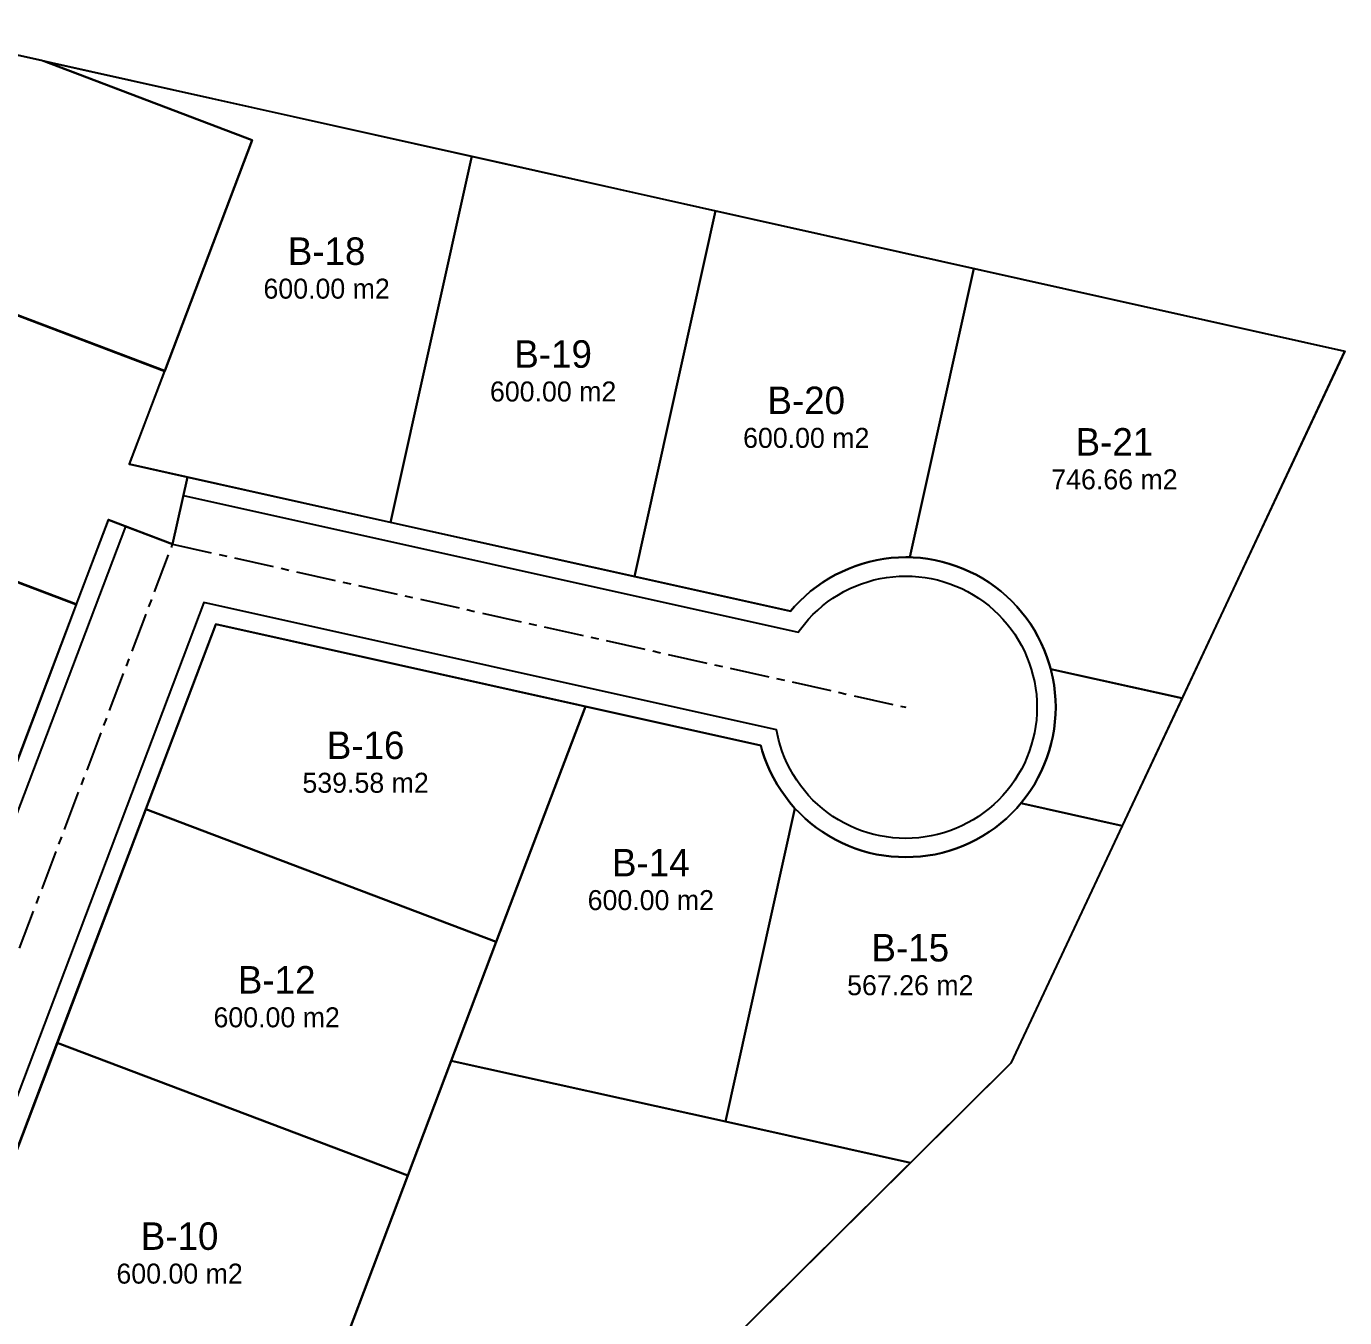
# Model space of a CAD drawing. Header units: metres. Extents: x 357879 to 358234, y 2285120 to 2285465.
# Drawn here: x 358128.5 to 358234, y 2285361.8 to 2285465.1 of the extents above; entities that cross this region are included whole.
import ezdxf
from ezdxf.enums import TextEntityAlignment as Align

# ---------------------------------------------------------------- set-up
doc = ezdxf.new("R2010")
doc.units = ezdxf.units.M
doc.linetypes.add('CENTER', pattern=[5.08, 3.175, -0.635, 0.635, -0.635])
for name, color, linetype in [('AREA-VERDE', 3, 'Continuous'), ('LOT-LOTES', 2, 'Continuous'), ('LOT-LOTES-IRREG', 30, 'Continuous'), ('LOT-TEXTO', 7, 'Continuous'), ('POLIGONO', 5, 'Continuous'), ('VIAL-ARROYO', 8, 'Continuous'), ('VIAL-BANQUETA', 9, 'Continuous'), ('VIAL-EJE', 1, 'Continuous')]:
    doc.layers.add(name, color=color, linetype=linetype)

msp = doc.modelspace()

# ---------------------------------------------------------------- linework, layer by layer
at = {"layer": 'AREA-VERDE'}
for points in [[(358117.93, 2285465.06), (358129.73, 2285462.43), (358146.59, 2285456.04), (358139.6, 2285437.57), (358111.54, 2285448.2), (358117.93, 2285465.06)], [(358208.18, 2285403.04), (358208.18, 2285403.04), (358208.18, 2285403.04), (358208.18, 2285403.04), (358208.18, 2285403.04), (358208.18, 2285403.04), (358208.54, 2285403.5), (358208.54, 2285403.5), (358208.54, 2285403.5), (358208.54, 2285403.5), (358208.54, 2285403.5), (358208.88, 2285403.99), (358208.88, 2285403.99), (358208.88, 2285403.99), (358208.88, 2285403.99), (358208.88, 2285403.99), (358209.2, 2285404.48), (358209.2, 2285404.48), (358209.2, 2285404.48), (358209.2, 2285404.48), (358209.2, 2285404.48), (358209.49, 2285405), (358209.49, 2285405), (358209.49, 2285405), (358209.49, 2285405), (358209.49, 2285405), (358209.75, 2285405.52), (358209.75, 2285405.52), (358209.75, 2285405.52), (358209.75, 2285405.52), (358209.75, 2285405.52), (358209.99, 2285406.06), (358209.99, 2285406.06), (358209.99, 2285406.06), (358209.99, 2285406.06), (358209.99, 2285406.06), (358210.2, 2285406.61), (358210.2, 2285406.61), (358210.2, 2285406.61), (358210.2, 2285406.61), (358210.2, 2285406.61), (358210.39, 2285407.17), (358210.39, 2285407.17), (358210.39, 2285407.17), (358210.39, 2285407.17), (358210.39, 2285407.17), (358210.55, 2285407.74), (358210.55, 2285407.74), (358210.55, 2285407.74), (358210.55, 2285407.74), (358210.55, 2285407.74), (358210.68, 2285408.31), (358210.68, 2285408.31), (358210.68, 2285408.31), (358210.68, 2285408.31), (358210.68, 2285408.31), (358210.78, 2285408.89), (358210.78, 2285408.89), (358210.78, 2285408.89), (358210.78, 2285408.89), (358210.78, 2285408.89), (358210.85, 2285409.48), (358210.85, 2285409.48), (358210.85, 2285409.48), (358210.85, 2285409.48), (358210.85, 2285409.48), (358210.89, 2285410.06), (358210.89, 2285410.06), (358210.89, 2285410.06), (358210.89, 2285410.06), (358210.89, 2285410.06), (358210.91, 2285410.65), (358210.91, 2285410.65), (358210.91, 2285410.65), (358210.91, 2285410.65), (358210.91, 2285410.65), (358210.89, 2285411.24), (358210.89, 2285411.24), (358210.89, 2285411.24), (358210.89, 2285411.24), (358210.89, 2285411.24), (358210.85, 2285411.83), (358210.85, 2285411.83), (358210.85, 2285411.83), (358210.85, 2285411.83), (358210.85, 2285411.83), (358210.78, 2285412.41), (358210.78, 2285412.41), (358210.78, 2285412.41), (358210.78, 2285412.41), (358210.78, 2285412.41), (358210.68, 2285412.99), (358210.68, 2285412.99), (358210.68, 2285412.99), (358210.68, 2285412.99), (358210.68, 2285412.99), (358210.55, 2285413.57), (358210.55, 2285413.57), (358210.55, 2285413.57), (358210.55, 2285413.57), (358210.55, 2285413.57), (358210.51, 2285413.7), (358210.51, 2285413.7), (358210.51, 2285413.7), (358210.51, 2285413.7), (358210.51, 2285413.7), (358210.51, 2285413.7), (358210.51, 2285413.7), (358210.51, 2285413.7), (358210.51, 2285413.7), (358210.51, 2285413.7), (358210.51, 2285413.71), (358210.51, 2285413.71), (358210.51, 2285413.71), (358210.51, 2285413.71), (358210.51, 2285413.71), (358210.51, 2285413.71), (358210.51, 2285413.71), (358210.51, 2285413.71), (358210.51, 2285413.71), (358210.51, 2285413.71), (358210.51, 2285413.71), (358210.52, 2285413.71), (358210.52, 2285413.71), (358210.52, 2285413.71), (358210.52, 2285413.71), (358221.01, 2285411.37), (358221.01, 2285411.37), (358221.01, 2285411.37), (358221.01, 2285411.37), (358221.01, 2285411.37), (358221.01, 2285411.37), (358221.01, 2285411.37), (358221.01, 2285411.37), (358221.02, 2285411.37), (358221.02, 2285411.37), (358221.02, 2285411.37), (358221.02, 2285411.37), (358221.02, 2285411.37), (358221.02, 2285411.37), (358221.02, 2285411.37), (358221.02, 2285411.37), (358221.02, 2285411.37), (358221.02, 2285411.37), (358221.02, 2285411.37), (358221.02, 2285411.37), (358221.02, 2285411.37), (358221.02, 2285411.37), (358216.24, 2285401.17), (358216.24, 2285401.17), (358216.24, 2285401.17), (358216.24, 2285401.17), (358216.24, 2285401.17), (358216.24, 2285401.17), (358216.24, 2285401.17), (358216.24, 2285401.17), (358216.23, 2285401.17), (358216.23, 2285401.17), (358216.23, 2285401.17), (358216.23, 2285401.17), (358216.23, 2285401.17), (358216.23, 2285401.17), (358216.23, 2285401.17), (358208.13, 2285402.97), (358208.13, 2285402.97), (358208.13, 2285402.97), (358208.13, 2285402.97), (358208.13, 2285402.97), (358208.13, 2285402.97), (358208.13, 2285402.97), (358208.13, 2285402.97), (358208.13, 2285402.97), (358208.13, 2285402.97), (358208.13, 2285402.97), (358208.13, 2285402.97), (358208.13, 2285402.97), (358208.13, 2285402.97), (358208.13, 2285402.97), (358208.13, 2285402.97), (358208.13, 2285402.98), (358208.13, 2285402.98), (358208.13, 2285402.98), (358208.13, 2285402.98), (358208.13, 2285402.98), (358208.13, 2285402.98), (358208.18, 2285403.04)]]:
    msp.add_lwpolyline(points, close=True, dxfattribs=at)
msp.add_lwpolyline([(358154.32, 2285360.71), (358159.04, 2285373.17), (358162.52, 2285382.37), (358162.52, 2285382.37), (358162.52, 2285382.37), (358162.52, 2285382.37), (358162.52, 2285382.37), (358162.52, 2285382.37), (358162.52, 2285382.37), (358162.52, 2285382.37), (358162.53, 2285382.37), (358162.53, 2285382.37), (358162.53, 2285382.37), (358162.53, 2285382.37), (358162.53, 2285382.37), (358162.53, 2285382.37), (358162.53, 2285382.37), (358162.53, 2285382.37), (358184.47, 2285377.49), (358199.28, 2285374.2), (358199.29, 2285374.2), (358199.29, 2285374.2), (358199.29, 2285374.2), (358199.29, 2285374.2), (358199.29, 2285374.2), (358199.29, 2285374.2), (358199.29, 2285374.2), (358199.29, 2285374.2), (358199.29, 2285374.2), (358199.29, 2285374.2), (358199.29, 2285374.2), (358199.29, 2285374.2), (358199.29, 2285374.2), (358199.29, 2285374.2), (358199.29, 2285374.2), (358199.29, 2285374.2), (358199.29, 2285374.2), (358199.29, 2285374.2), (358199.29, 2285374.2), (358199.29, 2285374.2), (358199.29, 2285374.19), (358199.29, 2285374.19), (358137.84, 2285313.27)], dxfattribs=at)
at = {"layer": 'LOT-LOTES'}
for points in [[(358166.93, 2285454.13), (358183.69, 2285450.39), (358177.19, 2285421.11), (358157.66, 2285425.45), (358164.17, 2285454.74), (358166.93, 2285454.13)], [(358104.45, 2285429.5), (358132.51, 2285418.87), (358125.42, 2285400.16), (358097.37, 2285410.79), (358104.45, 2285429.5)], [(358159.04, 2285373.17), (358130.98, 2285383.8), (358138.07, 2285402.5), (358166.12, 2285391.87), (358159.04, 2285373.17)]]:
    msp.add_lwpolyline(points, close=True, dxfattribs=at)
at = {"layer": 'LOT-LOTES-IRREG'}
for points in [[(358139.6, 2285437.57), (358146.59, 2285456.04), (358146.59, 2285456.04), (358146.59, 2285456.04), (358146.59, 2285456.04), (358146.59, 2285456.04), (358146.59, 2285456.04), (358146.59, 2285456.04), (358129.94, 2285462.35), (358164.17, 2285454.74), (358157.66, 2285425.45), (358136.76, 2285430.1), (358139.6, 2285437.57)], [(358204.36, 2285445.77), (358199.22, 2285422.65), (358198.91, 2285422.65), (358198.91, 2285422.65), (358198.91, 2285422.65), (358198.91, 2285422.65), (358198.91, 2285422.65), (358198.91, 2285422.65), (358198.91, 2285422.65), (358198.91, 2285422.65), (358198.32, 2285422.64), (358198.32, 2285422.64), (358198.32, 2285422.64), (358198.32, 2285422.64), (358198.32, 2285422.64), (358198.32, 2285422.64), (358198.32, 2285422.64), (358198.32, 2285422.64), (358197.73, 2285422.6), (358197.73, 2285422.6), (358197.73, 2285422.6), (358197.73, 2285422.6), (358197.73, 2285422.6), (358197.73, 2285422.6), (358197.73, 2285422.6), (358197.73, 2285422.6), (358197.15, 2285422.52), (358197.15, 2285422.52), (358197.15, 2285422.52), (358197.15, 2285422.52), (358197.15, 2285422.52), (358197.15, 2285422.52), (358197.15, 2285422.52), (358197.15, 2285422.52), (358196.57, 2285422.42), (358196.57, 2285422.42), (358196.57, 2285422.42), (358196.57, 2285422.42), (358196.57, 2285422.42), (358196.57, 2285422.42), (358196.57, 2285422.42), (358196.57, 2285422.42), (358195.99, 2285422.29), (358195.99, 2285422.29), (358195.99, 2285422.29), (358195.99, 2285422.29), (358195.99, 2285422.29), (358195.99, 2285422.29), (358195.99, 2285422.29), (358195.99, 2285422.29), (358195.42, 2285422.14), (358195.42, 2285422.14), (358195.42, 2285422.14), (358195.42, 2285422.14), (358195.42, 2285422.14), (358195.42, 2285422.14), (358195.42, 2285422.14), (358195.42, 2285422.14), (358194.86, 2285421.95), (358194.86, 2285421.95), (358194.86, 2285421.95), (358194.86, 2285421.95), (358194.86, 2285421.95), (358194.86, 2285421.95), (358194.86, 2285421.95), (358194.86, 2285421.95), (358194.31, 2285421.74), (358194.31, 2285421.74), (358194.31, 2285421.74), (358194.31, 2285421.74), (358194.31, 2285421.74), (358194.31, 2285421.74), (358194.31, 2285421.74), (358194.31, 2285421.74), (358193.78, 2285421.5), (358193.78, 2285421.5), (358193.78, 2285421.5), (358193.78, 2285421.5), (358193.78, 2285421.5), (358193.78, 2285421.5), (358193.78, 2285421.5), (358193.78, 2285421.5), (358193.25, 2285421.24), (358193.25, 2285421.24), (358193.25, 2285421.24), (358193.25, 2285421.24), (358193.25, 2285421.24), (358193.25, 2285421.24), (358193.25, 2285421.24), (358193.25, 2285421.24), (358192.74, 2285420.95), (358192.74, 2285420.95), (358192.74, 2285420.95), (358192.74, 2285420.95), (358192.74, 2285420.95), (358192.74, 2285420.95), (358192.74, 2285420.95), (358192.74, 2285420.95), (358192.24, 2285420.63), (358192.24, 2285420.63), (358192.24, 2285420.63), (358192.24, 2285420.63), (358192.24, 2285420.63), (358192.24, 2285420.63), (358192.24, 2285420.63), (358192.24, 2285420.63), (358191.76, 2285420.29), (358191.76, 2285420.29), (358191.76, 2285420.29), (358191.76, 2285420.29), (358191.76, 2285420.29), (358191.76, 2285420.29), (358191.76, 2285420.29), (358191.76, 2285420.29), (358191.29, 2285419.93), (358191.29, 2285419.93), (358191.29, 2285419.93), (358191.29, 2285419.93), (358191.29, 2285419.93), (358191.29, 2285419.93), (358191.29, 2285419.93), (358191.29, 2285419.93), (358190.85, 2285419.54), (358190.85, 2285419.54), (358190.85, 2285419.54), (358190.85, 2285419.54), (358190.85, 2285419.54), (358190.85, 2285419.54), (358190.85, 2285419.54), (358190.85, 2285419.54), (358190.42, 2285419.14), (358190.42, 2285419.14), (358190.42, 2285419.14), (358190.42, 2285419.14), (358190.42, 2285419.14), (358190.42, 2285419.14), (358190.42, 2285419.14), (358190.42, 2285419.14), (358190.01, 2285418.71), (358190.01, 2285418.71), (358190.01, 2285418.71), (358190.01, 2285418.71), (358190.01, 2285418.71), (358190.01, 2285418.71), (358190.01, 2285418.71), (358190.01, 2285418.71), (358189.69, 2285418.34), (358189.69, 2285418.34), (358189.69, 2285418.34), (358189.69, 2285418.34), (358189.69, 2285418.34), (358189.69, 2285418.34), (358189.69, 2285418.34), (358189.69, 2285418.34), (358189.69, 2285418.34), (358189.69, 2285418.34), (358189.69, 2285418.34), (358189.69, 2285418.34), (358189.69, 2285418.34), (358189.69, 2285418.34), (358189.69, 2285418.34), (358189.69, 2285418.34), (358189.69, 2285418.34), (358189.69, 2285418.34), (358189.69, 2285418.34), (358189.69, 2285418.34), (358189.69, 2285418.34), (358189.69, 2285418.34), (358189.69, 2285418.34), (358189.69, 2285418.34), (358189.69, 2285418.34), (358189.69, 2285418.34), (358189.69, 2285418.34), (358189.69, 2285418.34), (358189.69, 2285418.34), (358189.69, 2285418.34), (358189.69, 2285418.34), (358189.69, 2285418.34), (358189.69, 2285418.34), (358189.69, 2285418.34), (358189.69, 2285418.34), (358189.69, 2285418.34), (358189.69, 2285418.34), (358189.69, 2285418.34), (358189.69, 2285418.34), (358189.69, 2285418.34), (358189.69, 2285418.34), (358189.69, 2285418.34), (358189.69, 2285418.34), (358189.69, 2285418.34), (358189.69, 2285418.34), (358189.69, 2285418.34), (358189.69, 2285418.34), (358189.69, 2285418.34), (358189.69, 2285418.34), (358189.69, 2285418.34), (358189.69, 2285418.34), (358189.69, 2285418.34), (358189.69, 2285418.34), (358189.69, 2285418.34), (358189.69, 2285418.34), (358189.69, 2285418.34), (358189.69, 2285418.34), (358189.69, 2285418.34), (358189.69, 2285418.34), (358189.69, 2285418.34), (358189.69, 2285418.34), (358189.69, 2285418.34), (358189.69, 2285418.34), (358189.69, 2285418.34), (358189.69, 2285418.34), (358189.69, 2285418.34), (358189.69, 2285418.34), (358189.69, 2285418.34), (358189.69, 2285418.34), (358189.69, 2285418.34), (358189.69, 2285418.34), (358189.69, 2285418.34), (358189.69, 2285418.34), (358189.69, 2285418.34), (358189.69, 2285418.34), (358189.69, 2285418.34), (358189.69, 2285418.34), (358189.69, 2285418.34), (358189.69, 2285418.34), (358189.69, 2285418.34), (358189.69, 2285418.34), (358189.69, 2285418.34), (358189.69, 2285418.34), (358189.69, 2285418.34), (358189.69, 2285418.34), (358189.69, 2285418.34), (358189.69, 2285418.34), (358189.69, 2285418.34), (358189.68, 2285418.34), (358189.68, 2285418.34), (358189.68, 2285418.34), (358189.68, 2285418.34), (358189.68, 2285418.34), (358189.68, 2285418.34), (358189.68, 2285418.34), (358189.68, 2285418.34), (358189.68, 2285418.34), (358189.68, 2285418.34), (358189.68, 2285418.34), (358189.68, 2285418.34), (358189.68, 2285418.34), (358189.68, 2285418.34), (358189.68, 2285418.34), (358189.68, 2285418.34), (358189.68, 2285418.34), (358189.68, 2285418.34), (358177.19, 2285421.11), (358183.69, 2285450.39), (358204.36, 2285445.77)], [(358234.02, 2285439.15), (358234.02, 2285439.15), (358234.02, 2285439.15), (358234.02, 2285439.15), (358234.02, 2285439.15), (358234.02, 2285439.15), (358234.02, 2285439.15), (358234.02, 2285439.15), (358234.02, 2285439.15), (358234.02, 2285439.15), (358234.03, 2285439.15), (358234.03, 2285439.15), (358234.03, 2285439.15), (358234.03, 2285439.15), (358234.03, 2285439.15), (358234.03, 2285439.15), (358234.03, 2285439.15), (358234.03, 2285439.15), (358234.03, 2285439.15), (358234.03, 2285439.15), (358234.03, 2285439.15), (358234.03, 2285439.15), (358234.03, 2285439.15), (358234.03, 2285439.15), (358234.03, 2285439.15), (358234.03, 2285439.15), (358234.03, 2285439.15), (358234.03, 2285439.15), (358234.03, 2285439.15), (358234.03, 2285439.15), (358234.03, 2285439.15), (358234.03, 2285439.15), (358234.03, 2285439.15), (358234.03, 2285439.15), (358234.03, 2285439.15), (358234.03, 2285439.15), (358234.03, 2285439.15), (358234.03, 2285439.15), (358234.03, 2285439.15), (358234.03, 2285439.15), (358234.03, 2285439.15), (358234.03, 2285439.15), (358234.03, 2285439.15), (358234.03, 2285439.15), (358234.03, 2285439.15), (358234.03, 2285439.15), (358234.03, 2285439.15), (358234.03, 2285439.15), (358234.03, 2285439.15), (358234.03, 2285439.15), (358234.03, 2285439.15), (358234.03, 2285439.15), (358234.03, 2285439.15), (358234.03, 2285439.15), (358234.03, 2285439.15), (358234.03, 2285439.15), (358234.03, 2285439.15), (358234.03, 2285439.15), (358234.03, 2285439.15), (358234.03, 2285439.15), (358234.03, 2285439.15), (358234.03, 2285439.15), (358234.03, 2285439.15), (358234.03, 2285439.15), (358234.03, 2285439.15), (358234.03, 2285439.15), (358234.03, 2285439.15), (358234.03, 2285439.15), (358234.03, 2285439.15), (358234.03, 2285439.15), (358234.03, 2285439.15), (358234.03, 2285439.15), (358234.03, 2285439.15), (358234.03, 2285439.15), (358234.03, 2285439.15), (358234.03, 2285439.15), (358234.03, 2285439.15), (358234.03, 2285439.15), (358234.03, 2285439.15), (358234.03, 2285439.15), (358234.03, 2285439.15), (358234.03, 2285439.15), (358234.03, 2285439.15), (358234.03, 2285439.15), (358234.03, 2285439.15), (358234.03, 2285439.15), (358234.03, 2285439.15), (358234.03, 2285439.15), (358234.03, 2285439.15), (358234.03, 2285439.15), (358234.03, 2285439.15), (358234.03, 2285439.15), (358234.03, 2285439.15), (358234.03, 2285439.15), (358234.03, 2285439.15), (358234.03, 2285439.15), (358234.03, 2285439.15), (358234.03, 2285439.15), (358234.03, 2285439.15), (358234.03, 2285439.15), (358234.03, 2285439.15), (358234.03, 2285439.15), (358234.03, 2285439.15), (358234.03, 2285439.15), (358234.03, 2285439.15), (358234.03, 2285439.15), (358234.03, 2285439.15), (358234.03, 2285439.15), (358234.03, 2285439.15), (358234.03, 2285439.15), (358234.03, 2285439.15), (358234.03, 2285439.15), (358234.03, 2285439.15), (358234.03, 2285439.15), (358234.03, 2285439.14), (358234.03, 2285439.14), (358234.03, 2285439.14), (358234.03, 2285439.14), (358234.03, 2285439.14), (358234.03, 2285439.14), (358234.03, 2285439.14), (358234.03, 2285439.14), (358234.03, 2285439.14), (358234.03, 2285439.14), (358234.03, 2285439.14), (358234.03, 2285439.14), (358234.03, 2285439.14), (358234.03, 2285439.14), (358234.03, 2285439.14), (358234.03, 2285439.14), (358234.03, 2285439.14), (358234.03, 2285439.14), (358234.03, 2285439.14), (358234.03, 2285439.14), (358234.03, 2285439.14), (358234.03, 2285439.14), (358234.03, 2285439.14), (358234.03, 2285439.14), (358234.03, 2285439.14), (358234.03, 2285439.14), (358234.03, 2285439.14), (358234.03, 2285439.14), (358234.03, 2285439.14), (358234.03, 2285439.14), (358234.03, 2285439.14), (358234.03, 2285439.14), (358234.03, 2285439.14), (358234.03, 2285439.14), (358234.03, 2285439.14), (358234.03, 2285439.14), (358234.03, 2285439.14), (358234.03, 2285439.14), (358221.02, 2285411.37), (358210.51, 2285413.71), (358210.39, 2285414.14), (358210.39, 2285414.14), (358210.39, 2285414.14), (358210.39, 2285414.14), (358210.39, 2285414.14), (358210.39, 2285414.14), (358210.39, 2285414.14), (358210.39, 2285414.14), (358210.2, 2285414.7), (358210.2, 2285414.7), (358210.2, 2285414.7), (358210.2, 2285414.7), (358210.2, 2285414.7), (358210.2, 2285414.7), (358210.2, 2285414.7), (358210.2, 2285414.7), (358209.99, 2285415.25), (358209.99, 2285415.25), (358209.99, 2285415.25), (358209.99, 2285415.25), (358209.99, 2285415.25), (358209.99, 2285415.25), (358209.99, 2285415.25), (358209.99, 2285415.25), (358209.75, 2285415.78), (358209.75, 2285415.78), (358209.75, 2285415.78), (358209.75, 2285415.78), (358209.75, 2285415.78), (358209.75, 2285415.78), (358209.75, 2285415.78), (358209.75, 2285415.78), (358209.49, 2285416.31), (358209.49, 2285416.31), (358209.49, 2285416.31), (358209.49, 2285416.31), (358209.49, 2285416.31), (358209.49, 2285416.31), (358209.49, 2285416.31), (358209.49, 2285416.31), (358209.2, 2285416.82), (358209.2, 2285416.82), (358209.2, 2285416.82), (358209.2, 2285416.82), (358209.2, 2285416.82), (358209.2, 2285416.82), (358209.2, 2285416.82), (358209.2, 2285416.82), (358208.88, 2285417.32), (358208.88, 2285417.32), (358208.88, 2285417.32), (358208.88, 2285417.32), (358208.88, 2285417.32), (358208.88, 2285417.32), (358208.88, 2285417.32), (358208.88, 2285417.32), (358208.54, 2285417.8), (358208.54, 2285417.8), (358208.54, 2285417.8), (358208.54, 2285417.8), (358208.54, 2285417.8), (358208.54, 2285417.8), (358208.54, 2285417.8), (358208.54, 2285417.8), (358208.18, 2285418.27), (358208.18, 2285418.27), (358208.18, 2285418.27), (358208.18, 2285418.27), (358208.18, 2285418.27), (358208.18, 2285418.27), (358208.18, 2285418.27), (358208.18, 2285418.27), (358207.8, 2285418.71), (358207.8, 2285418.71), (358207.8, 2285418.71), (358207.8, 2285418.71), (358207.8, 2285418.71), (358207.8, 2285418.71), (358207.8, 2285418.71), (358207.8, 2285418.71), (358207.39, 2285419.14), (358207.39, 2285419.14), (358207.39, 2285419.14), (358207.39, 2285419.14), (358207.39, 2285419.14), (358207.39, 2285419.14), (358207.39, 2285419.14), (358207.39, 2285419.14), (358206.96, 2285419.54), (358206.96, 2285419.54), (358206.96, 2285419.54), (358206.96, 2285419.54), (358206.96, 2285419.54), (358206.96, 2285419.54), (358206.96, 2285419.54), (358206.96, 2285419.54), (358206.52, 2285419.93), (358206.52, 2285419.93), (358206.52, 2285419.93), (358206.52, 2285419.93), (358206.52, 2285419.93), (358206.52, 2285419.93), (358206.52, 2285419.93), (358206.52, 2285419.93), (358206.05, 2285420.29), (358206.05, 2285420.29), (358206.05, 2285420.29), (358206.05, 2285420.29), (358206.05, 2285420.29), (358206.05, 2285420.29), (358206.05, 2285420.29), (358206.05, 2285420.29), (358205.57, 2285420.63), (358205.57, 2285420.63), (358205.57, 2285420.63), (358205.57, 2285420.63), (358205.57, 2285420.63), (358205.57, 2285420.63), (358205.57, 2285420.63), (358205.57, 2285420.63), (358205.08, 2285420.95), (358205.08, 2285420.95), (358205.08, 2285420.95), (358205.08, 2285420.95), (358205.08, 2285420.95), (358205.08, 2285420.95), (358205.08, 2285420.95), (358205.08, 2285420.95), (358204.56, 2285421.24), (358204.56, 2285421.24), (358204.56, 2285421.24), (358204.56, 2285421.24), (358204.56, 2285421.24), (358204.56, 2285421.24), (358204.56, 2285421.24), (358204.56, 2285421.24), (358204.04, 2285421.5), (358204.04, 2285421.5), (358204.04, 2285421.5), (358204.04, 2285421.5), (358204.04, 2285421.5), (358204.04, 2285421.5), (358204.04, 2285421.5), (358204.04, 2285421.5), (358203.5, 2285421.74), (358203.5, 2285421.74), (358203.5, 2285421.74), (358203.5, 2285421.74), (358203.5, 2285421.74), (358203.5, 2285421.74), (358203.5, 2285421.74), (358203.5, 2285421.74), (358202.95, 2285421.95), (358202.95, 2285421.95), (358202.95, 2285421.95), (358202.95, 2285421.95), (358202.95, 2285421.95), (358202.95, 2285421.95), (358202.95, 2285421.95), (358202.95, 2285421.95), (358202.39, 2285422.14), (358202.39, 2285422.14), (358202.39, 2285422.14), (358202.39, 2285422.14), (358202.39, 2285422.14), (358202.39, 2285422.14), (358202.39, 2285422.14), (358202.39, 2285422.14), (358201.82, 2285422.29), (358201.82, 2285422.29), (358201.82, 2285422.29), (358201.82, 2285422.29), (358201.82, 2285422.29), (358201.82, 2285422.29), (358201.82, 2285422.29), (358201.82, 2285422.29), (358201.25, 2285422.42), (358201.25, 2285422.42), (358201.25, 2285422.42), (358201.25, 2285422.42), (358201.25, 2285422.42), (358201.25, 2285422.42), (358201.25, 2285422.42), (358201.25, 2285422.42), (358200.67, 2285422.52), (358200.67, 2285422.52), (358200.67, 2285422.52), (358200.67, 2285422.52), (358200.67, 2285422.52), (358200.67, 2285422.52), (358200.67, 2285422.52), (358200.67, 2285422.52), (358200.08, 2285422.6), (358200.08, 2285422.6), (358200.08, 2285422.6), (358200.08, 2285422.6), (358200.08, 2285422.6), (358200.08, 2285422.6), (358200.08, 2285422.6), (358200.08, 2285422.6), (358199.5, 2285422.64), (358199.5, 2285422.64), (358199.5, 2285422.64), (358199.5, 2285422.64), (358199.5, 2285422.64), (358199.5, 2285422.64), (358199.5, 2285422.64), (358199.5, 2285422.64), (358199.22, 2285422.65), (358204.36, 2285445.77), (358234.02, 2285439.15)], [(358143.67, 2285417.28), (358143.67, 2285417.29), (358143.67, 2285417.29), (358143.67, 2285417.29), (358143.67, 2285417.29), (358143.67, 2285417.29), (358143.67, 2285417.29), (358143.67, 2285417.29), (358143.67, 2285417.29), (358143.67, 2285417.29), (358143.67, 2285417.29), (358143.67, 2285417.29), (358143.67, 2285417.29), (358143.68, 2285417.29), (358143.68, 2285417.29), (358143.68, 2285417.29), (358143.68, 2285417.29), (358143.68, 2285417.29), (358143.68, 2285417.29), (358143.68, 2285417.29), (358143.68, 2285417.29), (358143.68, 2285417.29), (358143.68, 2285417.29), (358143.68, 2285417.29), (358143.68, 2285417.29), (358143.68, 2285417.29), (358143.68, 2285417.29), (358143.68, 2285417.29), (358143.68, 2285417.29), (358143.68, 2285417.29), (358143.68, 2285417.29), (358143.68, 2285417.29), (358143.68, 2285417.29), (358143.68, 2285417.29), (358143.68, 2285417.29), (358143.68, 2285417.29), (358143.68, 2285417.29), (358173.27, 2285410.72), (358173.27, 2285410.72), (358166.12, 2285391.87), (358138.07, 2285402.5), (358143.67, 2285417.28), (358143.67, 2285417.28)], [(358162.52, 2285382.37), (358162.52, 2285382.37), (358166.12, 2285391.87), (358173.26, 2285410.71), (358173.26, 2285410.71), (358173.26, 2285410.71), (358173.26, 2285410.71), (358173.26, 2285410.71), (358173.26, 2285410.71), (358173.26, 2285410.72), (358173.27, 2285410.72), (358173.27, 2285410.72), (358173.27, 2285410.72), (358173.27, 2285410.72), (358173.27, 2285410.72), (358173.27, 2285410.72), (358173.27, 2285410.72), (358173.27, 2285410.72), (358173.27, 2285410.72), (358173.27, 2285410.72), (358173.27, 2285410.72), (358173.27, 2285410.72), (358187.3, 2285407.6), (358187.3, 2285407.6), (358187.3, 2285407.6), (358187.3, 2285407.6), (358187.3, 2285407.6), (358187.3, 2285407.6), (358187.3, 2285407.6), (358187.3, 2285407.6), (358187.3, 2285407.6), (358187.3, 2285407.6), (358187.3, 2285407.6), (358187.3, 2285407.6), (358187.3, 2285407.6), (358187.3, 2285407.6), (358187.3, 2285407.6), (358187.3, 2285407.6), (358187.3, 2285407.6), (358187.3, 2285407.6), (358187.3, 2285407.6), (358187.3, 2285407.6), (358187.3, 2285407.6), (358187.3, 2285407.6), (358187.3, 2285407.6), (358187.3, 2285407.6), (358187.3, 2285407.6), (358187.3, 2285407.6), (358187.3, 2285407.6), (358187.3, 2285407.6), (358187.3, 2285407.6), (358187.3, 2285407.6), (358187.3, 2285407.6), (358187.3, 2285407.6), (358187.3, 2285407.6), (358187.3, 2285407.6), (358187.3, 2285407.6), (358187.3, 2285407.6), (358187.3, 2285407.6), (358187.3, 2285407.6), (358187.3, 2285407.6), (358187.3, 2285407.6), (358187.3, 2285407.6), (358187.3, 2285407.6), (358187.3, 2285407.6), (358187.3, 2285407.6), (358187.3, 2285407.6), (358187.3, 2285407.6), (358187.3, 2285407.6), (358187.3, 2285407.6), (358187.3, 2285407.6), (358187.3, 2285407.6), (358187.3, 2285407.6), (358187.3, 2285407.6), (358187.3, 2285407.6), (358187.3, 2285407.6), (358187.3, 2285407.6), (358187.3, 2285407.6), (358187.3, 2285407.6), (358187.3, 2285407.6), (358187.3, 2285407.6), (358187.3, 2285407.6), (358187.3, 2285407.6), (358187.3, 2285407.6), (358187.3, 2285407.6), (358187.3, 2285407.6), (358187.3, 2285407.6), (358187.3, 2285407.6), (358187.3, 2285407.6), (358187.3, 2285407.6), (358187.3, 2285407.6), (358187.3, 2285407.6), (358187.3, 2285407.6), (358187.3, 2285407.6), (358187.3, 2285407.6), (358187.3, 2285407.6), (358187.3, 2285407.6), (358187.3, 2285407.6), (358187.3, 2285407.6), (358187.3, 2285407.6), (358187.3, 2285407.6), (358187.3, 2285407.6), (358187.3, 2285407.6), (358187.3, 2285407.6), (358187.3, 2285407.6), (358187.3, 2285407.6), (358187.3, 2285407.6), (358187.3, 2285407.6), (358187.3, 2285407.6), (358187.3, 2285407.6), (358187.3, 2285407.6), (358187.3, 2285407.6), (358187.3, 2285407.6), (358187.3, 2285407.6), (358187.3, 2285407.6), (358187.3, 2285407.6), (358187.3, 2285407.6), (358187.3, 2285407.6), (358187.3, 2285407.6), (358187.3, 2285407.6), (358187.3, 2285407.6), (358187.3, 2285407.6), (358187.3, 2285407.6), (358187.3, 2285407.6), (358187.3, 2285407.6), (358187.3, 2285407.6), (358187.3, 2285407.6), (358187.3, 2285407.6), (358187.3, 2285407.6), (358187.3, 2285407.6), (358187.3, 2285407.6), (358187.3, 2285407.6), (358187.3, 2285407.6), (358187.3, 2285407.6), (358187.3, 2285407.6), (358187.3, 2285407.6), (358187.3, 2285407.6), (358187.3, 2285407.6), (358187.3, 2285407.59), (358187.3, 2285407.59), (358187.3, 2285407.59), (358187.3, 2285407.59), (358187.3, 2285407.59), (358187.3, 2285407.59), (358187.3, 2285407.59), (358187.3, 2285407.59), (358187.3, 2285407.59), (358187.3, 2285407.59), (358187.3, 2285407.59), (358187.3, 2285407.59), (358187.3, 2285407.59), (358187.3, 2285407.59), (358187.3, 2285407.59), (358187.31, 2285407.59), (358187.31, 2285407.59), (358187.31, 2285407.59), (358187.31, 2285407.59), (358187.31, 2285407.59), (358187.31, 2285407.59), (358187.31, 2285407.59), (358187.31, 2285407.59), (358187.31, 2285407.59), (358187.31, 2285407.59), (358187.31, 2285407.59), (358187.31, 2285407.59), (358187.31, 2285407.59), (358187.31, 2285407.59), (358187.31, 2285407.59), (358187.31, 2285407.59), (358187.31, 2285407.59), (358187.31, 2285407.59), (358187.31, 2285407.59), (358187.31, 2285407.59), (358187.31, 2285407.59), (358187.31, 2285407.59), (358187.31, 2285407.59), (358187.31, 2285407.59), (358187.31, 2285407.59), (358187.31, 2285407.59), (358187.31, 2285407.59), (358187.31, 2285407.59), (358187.31, 2285407.59), (358187.31, 2285407.59), (358187.31, 2285407.59), (358187.31, 2285407.59), (358187.31, 2285407.59), (358187.31, 2285407.59), (358187.31, 2285407.59), (358187.31, 2285407.59), (358187.31, 2285407.59), (358187.31, 2285407.59), (358187.31, 2285407.59), (358187.31, 2285407.59), (358187.31, 2285407.59), (358187.31, 2285407.59), (358187.31, 2285407.59), (358187.31, 2285407.59), (358187.31, 2285407.59), (358187.31, 2285407.59), (358187.31, 2285407.59), (358187.31, 2285407.59), (358187.31, 2285407.59), (358187.31, 2285407.59), (358187.31, 2285407.59), (358187.31, 2285407.59), (358187.31, 2285407.59), (358187.31, 2285407.59), (358187.31, 2285407.59), (358187.31, 2285407.59), (358187.31, 2285407.59), (358187.31, 2285407.59), (358187.31, 2285407.59), (358187.42, 2285407.17), (358187.42, 2285407.17), (358187.42, 2285407.17), (358187.42, 2285407.17), (358187.42, 2285407.17), (358187.42, 2285407.17), (358187.61, 2285406.61), (358187.61, 2285406.61), (358187.61, 2285406.61), (358187.61, 2285406.61), (358187.61, 2285406.61), (358187.61, 2285406.61), (358187.82, 2285406.06), (358187.82, 2285406.06), (358187.82, 2285406.06), (358187.82, 2285406.06), (358187.82, 2285406.06), (358187.82, 2285406.06), (358188.06, 2285405.52), (358188.06, 2285405.52), (358188.06, 2285405.52), (358188.06, 2285405.52), (358188.06, 2285405.52), (358188.06, 2285405.52), (358188.32, 2285405), (358188.32, 2285405), (358188.32, 2285405), (358188.32, 2285405), (358188.32, 2285405), (358188.32, 2285405), (358188.61, 2285404.48), (358188.61, 2285404.48), (358188.61, 2285404.48), (358188.61, 2285404.48), (358188.61, 2285404.48), (358188.61, 2285404.48), (358188.93, 2285403.99), (358188.93, 2285403.99), (358188.93, 2285403.99), (358188.93, 2285403.99), (358188.93, 2285403.99), (358188.93, 2285403.99), (358189.27, 2285403.5), (358189.27, 2285403.5), (358189.27, 2285403.5), (358189.27, 2285403.5), (358189.27, 2285403.5), (358189.27, 2285403.5), (358189.63, 2285403.04), (358189.63, 2285403.04), (358189.63, 2285403.04), (358189.63, 2285403.04), (358189.63, 2285403.04), (358189.63, 2285403.04), (358190.01, 2285402.59), (358190.01, 2285402.59), (358190.01, 2285402.59), (358190.01, 2285402.59), (358190.01, 2285402.59), (358190.01, 2285402.59), (358190.04, 2285402.56), (358184.47, 2285377.49), (358162.52, 2285382.37)], [(358207.33, 2285382.17), (358207.33, 2285382.17), (358207.33, 2285382.17), (358207.33, 2285382.17), (358207.33, 2285382.17), (358207.33, 2285382.17), (358207.33, 2285382.17), (358207.33, 2285382.17), (358207.33, 2285382.17), (358207.33, 2285382.17), (358207.33, 2285382.17), (358207.33, 2285382.17), (358207.33, 2285382.17), (358207.33, 2285382.17), (358207.33, 2285382.17), (358207.33, 2285382.17), (358207.33, 2285382.17), (358207.33, 2285382.17), (358207.33, 2285382.17), (358207.33, 2285382.17), (358207.33, 2285382.17), (358207.33, 2285382.17), (358207.33, 2285382.17), (358207.33, 2285382.17), (358207.33, 2285382.17), (358207.33, 2285382.17), (358207.33, 2285382.17), (358207.33, 2285382.17), (358207.33, 2285382.17), (358207.33, 2285382.17), (358207.33, 2285382.17), (358207.33, 2285382.17), (358207.33, 2285382.17), (358207.33, 2285382.17), (358207.33, 2285382.17), (358207.33, 2285382.17), (358207.33, 2285382.17), (358207.33, 2285382.17), (358207.33, 2285382.17), (358207.33, 2285382.17), (358207.33, 2285382.17), (358207.33, 2285382.17), (358207.33, 2285382.17), (358207.33, 2285382.17), (358207.33, 2285382.17), (358207.33, 2285382.17), (358207.33, 2285382.17), (358207.33, 2285382.17), (358207.33, 2285382.17), (358207.33, 2285382.17), (358207.33, 2285382.17), (358207.33, 2285382.17), (358207.33, 2285382.17), (358207.33, 2285382.17), (358207.33, 2285382.17), (358207.33, 2285382.17), (358207.33, 2285382.17), (358207.33, 2285382.17), (358207.33, 2285382.17), (358207.33, 2285382.17), (358207.33, 2285382.17), (358207.33, 2285382.17), (358207.33, 2285382.17), (358207.33, 2285382.17), (358207.33, 2285382.17), (358207.33, 2285382.17), (358207.33, 2285382.17), (358207.33, 2285382.17), (358207.33, 2285382.17), (358207.33, 2285382.17), (358207.33, 2285382.17), (358207.33, 2285382.17), (358207.33, 2285382.17), (358207.33, 2285382.17), (358207.33, 2285382.17), (358207.33, 2285382.17), (358207.33, 2285382.17), (358207.33, 2285382.17), (358207.33, 2285382.17), (358207.33, 2285382.17), (358199.29, 2285374.2), (358184.47, 2285377.49), (358190.04, 2285402.56), (358190.42, 2285402.17), (358190.42, 2285402.17), (358190.42, 2285402.17), (358190.42, 2285402.17), (358190.42, 2285402.17), (358190.42, 2285402.17), (358190.85, 2285401.76), (358190.85, 2285401.76), (358190.85, 2285401.76), (358190.85, 2285401.76), (358190.85, 2285401.76), (358190.85, 2285401.76), (358191.29, 2285401.38), (358191.29, 2285401.38), (358191.29, 2285401.38), (358191.29, 2285401.38), (358191.29, 2285401.38), (358191.29, 2285401.38), (358191.76, 2285401.01), (358191.76, 2285401.01), (358191.76, 2285401.01), (358191.76, 2285401.01), (358191.76, 2285401.01), (358191.76, 2285401.01), (358192.24, 2285400.68), (358192.24, 2285400.68), (358192.24, 2285400.68), (358192.24, 2285400.68), (358192.24, 2285400.68), (358192.24, 2285400.68), (358192.74, 2285400.36), (358192.74, 2285400.36), (358192.74, 2285400.36), (358192.74, 2285400.36), (358192.74, 2285400.36), (358192.74, 2285400.36), (358193.25, 2285400.07), (358193.25, 2285400.07), (358193.25, 2285400.07), (358193.25, 2285400.07), (358193.25, 2285400.07), (358193.25, 2285400.07), (358193.78, 2285399.81), (358193.78, 2285399.81), (358193.78, 2285399.81), (358193.78, 2285399.81), (358193.78, 2285399.81), (358193.78, 2285399.81), (358194.31, 2285399.57), (358194.31, 2285399.57), (358194.31, 2285399.57), (358194.31, 2285399.57), (358194.31, 2285399.57), (358194.31, 2285399.57), (358194.86, 2285399.35), (358194.86, 2285399.35), (358194.86, 2285399.35), (358194.86, 2285399.35), (358194.86, 2285399.35), (358194.86, 2285399.35), (358195.42, 2285399.17), (358195.42, 2285399.17), (358195.42, 2285399.17), (358195.42, 2285399.17), (358195.42, 2285399.17), (358195.42, 2285399.17), (358195.99, 2285399.01), (358195.99, 2285399.01), (358195.99, 2285399.01), (358195.99, 2285399.01), (358195.99, 2285399.01), (358195.99, 2285399.01), (358196.57, 2285398.88), (358196.57, 2285398.88), (358196.57, 2285398.88), (358196.57, 2285398.88), (358196.57, 2285398.88), (358196.57, 2285398.88), (358197.15, 2285398.78), (358197.15, 2285398.78), (358197.15, 2285398.78), (358197.15, 2285398.78), (358197.15, 2285398.78), (358197.15, 2285398.78), (358197.73, 2285398.71), (358197.73, 2285398.71), (358197.73, 2285398.71), (358197.73, 2285398.71), (358197.73, 2285398.71), (358197.73, 2285398.71), (358198.32, 2285398.67), (358198.32, 2285398.67), (358198.32, 2285398.67), (358198.32, 2285398.67), (358198.32, 2285398.67), (358198.32, 2285398.67), (358198.91, 2285398.65), (358198.91, 2285398.65), (358198.91, 2285398.65), (358198.91, 2285398.65), (358198.91, 2285398.65), (358198.91, 2285398.65), (358199.5, 2285398.67), (358199.5, 2285398.67), (358199.5, 2285398.67), (358199.5, 2285398.67), (358199.5, 2285398.67), (358199.5, 2285398.67), (358200.08, 2285398.71), (358200.08, 2285398.71), (358200.08, 2285398.71), (358200.08, 2285398.71), (358200.08, 2285398.71), (358200.08, 2285398.71), (358200.67, 2285398.78), (358200.67, 2285398.78), (358200.67, 2285398.78), (358200.67, 2285398.78), (358200.67, 2285398.78), (358200.67, 2285398.78), (358201.25, 2285398.88), (358201.25, 2285398.88), (358201.25, 2285398.88), (358201.25, 2285398.88), (358201.25, 2285398.88), (358201.25, 2285398.88), (358201.82, 2285399.01), (358201.82, 2285399.01), (358201.82, 2285399.01), (358201.82, 2285399.01), (358201.82, 2285399.01), (358201.82, 2285399.01), (358202.39, 2285399.17), (358202.39, 2285399.17), (358202.39, 2285399.17), (358202.39, 2285399.17), (358202.39, 2285399.17), (358202.39, 2285399.17), (358202.95, 2285399.35), (358202.95, 2285399.35), (358202.95, 2285399.35), (358202.95, 2285399.35), (358202.95, 2285399.35), (358202.95, 2285399.35), (358203.5, 2285399.57), (358203.5, 2285399.57), (358203.5, 2285399.57), (358203.5, 2285399.57), (358203.5, 2285399.57), (358203.5, 2285399.57), (358204.04, 2285399.81), (358204.04, 2285399.81), (358204.04, 2285399.81), (358204.04, 2285399.81), (358204.04, 2285399.81), (358204.04, 2285399.81), (358204.56, 2285400.07), (358204.56, 2285400.07), (358204.56, 2285400.07), (358204.56, 2285400.07), (358204.56, 2285400.07), (358204.56, 2285400.07), (358205.08, 2285400.36), (358205.08, 2285400.36), (358205.08, 2285400.36), (358205.08, 2285400.36), (358205.08, 2285400.36), (358205.08, 2285400.36), (358205.57, 2285400.68), (358205.57, 2285400.68), (358205.57, 2285400.68), (358205.57, 2285400.68), (358205.57, 2285400.68), (358205.57, 2285400.68), (358206.05, 2285401.01), (358206.05, 2285401.01), (358206.05, 2285401.01), (358206.05, 2285401.01), (358206.05, 2285401.01), (358206.05, 2285401.01), (358206.52, 2285401.38), (358206.52, 2285401.38), (358206.52, 2285401.38), (358206.52, 2285401.38), (358206.52, 2285401.38), (358206.52, 2285401.38), (358206.96, 2285401.76), (358206.96, 2285401.76), (358206.96, 2285401.76), (358206.96, 2285401.76), (358206.96, 2285401.76), (358206.96, 2285401.76), (358207.39, 2285402.17), (358207.39, 2285402.17), (358207.39, 2285402.17), (358207.39, 2285402.17), (358207.39, 2285402.17), (358207.39, 2285402.17), (358207.8, 2285402.59), (358207.8, 2285402.59), (358207.8, 2285402.59), (358207.8, 2285402.59), (358207.8, 2285402.59), (358207.8, 2285402.59), (358208.12, 2285402.97), (358216.24, 2285401.17), (358216.24, 2285401.17), (358207.33, 2285382.17)]]:
    msp.add_lwpolyline(points, close=True, dxfattribs=at)
for points in [[(358111.55, 2285448.17), (358139.57, 2285437.56), (358136.75, 2285430.12), (358136.75, 2285430.12), (358136.75, 2285430.12), (358136.75, 2285430.12), (358136.75, 2285430.12), (358136.75, 2285430.11), (358136.75, 2285430.11), (358136.75, 2285430.11), (358136.75, 2285430.11), (358136.75, 2285430.11), (358136.76, 2285430.1), (358136.76, 2285430.1), (358136.76, 2285430.1), (358136.76, 2285430.1), (358136.76, 2285430.1), (358136.76, 2285430.1), (358136.76, 2285430.1), (358136.77, 2285430.1), (358136.77, 2285430.1), (358136.77, 2285430.1), (358136.77, 2285430.1), (358136.77, 2285430.1), (358141.41, 2285429.07), (358141.41, 2285429.07), (358141.41, 2285429.07), (358141.41, 2285429.07), (358141.41, 2285429.07), (358141.41, 2285429.06), (358141.41, 2285429.06), (358141.41, 2285429.06), (358141.41, 2285429.06), (358141.41, 2285429.06), (358141.41, 2285429.06), (358141.41, 2285429.06), (358141.41, 2285429.06), (358141.41, 2285429.06), (358141.41, 2285429.06), (358141.41, 2285429.06), (358141.41, 2285429.06), (358141.41, 2285429.06), (358141.41, 2285429.06), (358141.41, 2285429.06), (358141.41, 2285429.06), (358140.22, 2285423.71), (358140.22, 2285423.71), (358140.22, 2285423.71), (358140.22, 2285423.71), (358140.22, 2285423.71), (358140.22, 2285423.71), (358140.22, 2285423.71), (358140.22, 2285423.71), (358140.22, 2285423.71), (358140.22, 2285423.71), (358140.22, 2285423.71), (358140.22, 2285423.71), (358140.22, 2285423.71), (358140.22, 2285423.71), (358140.22, 2285423.71), (358140.22, 2285423.71), (358140.22, 2285423.71), (358140.22, 2285423.71), (358140.22, 2285423.7), (358140.22, 2285423.7), (358140.22, 2285423.7), (358140.22, 2285423.7), (358140.22, 2285423.7), (358140.22, 2285423.7), (358140.22, 2285423.7), (358140.22, 2285423.7), (358140.22, 2285423.7), (358140.22, 2285423.7), (358140.22, 2285423.7), (358140.22, 2285423.7), (358140.22, 2285423.7), (358140.22, 2285423.7), (358140.22, 2285423.7), (358140.22, 2285423.7), (358140.22, 2285423.7), (358140.22, 2285423.7), (358140.22, 2285423.7), (358140.22, 2285423.7), (358140.22, 2285423.7), (358140.22, 2285423.7), (358140.22, 2285423.7), (358140.22, 2285423.7), (358140.22, 2285423.7), (358140.22, 2285423.7), (358140.22, 2285423.7), (358140.22, 2285423.7), (358140.22, 2285423.7), (358140.22, 2285423.7), (358140.22, 2285423.7), (358140.22, 2285423.7), (358140.22, 2285423.7), (358140.22, 2285423.7), (358140.22, 2285423.7), (358140.22, 2285423.7), (358140.22, 2285423.7), (358140.22, 2285423.7), (358140.22, 2285423.7), (358140.22, 2285423.7), (358140.22, 2285423.7), (358140.22, 2285423.7), (358140.22, 2285423.7), (358140.22, 2285423.7), (358140.22, 2285423.7), (358140.22, 2285423.7), (358140.22, 2285423.7), (358140.22, 2285423.7), (358140.22, 2285423.7), (358140.22, 2285423.7), (358140.22, 2285423.7), (358140.22, 2285423.7), (358140.22, 2285423.7), (358140.22, 2285423.7), (358140.22, 2285423.7), (358140.22, 2285423.7), (358140.22, 2285423.7), (358140.22, 2285423.7), (358140.22, 2285423.7), (358140.22, 2285423.7), (358140.22, 2285423.7), (358140.22, 2285423.7), (358140.22, 2285423.7), (358140.22, 2285423.7), (358140.22, 2285423.7), (358140.22, 2285423.7), (358140.22, 2285423.7), (358140.22, 2285423.7), (358140.22, 2285423.7), (358140.22, 2285423.7), (358140.22, 2285423.7), (358140.22, 2285423.7), (358140.22, 2285423.7), (358140.22, 2285423.7), (358140.22, 2285423.7), (358140.21, 2285423.7), (358140.21, 2285423.7), (358140.21, 2285423.7), (358140.21, 2285423.7), (358140.21, 2285423.7), (358140.21, 2285423.7), (358140.21, 2285423.7), (358140.21, 2285423.7), (358140.21, 2285423.7), (358140.21, 2285423.7), (358140.21, 2285423.7), (358140.21, 2285423.7), (358140.21, 2285423.7), (358140.21, 2285423.7), (358140.21, 2285423.7), (358140.21, 2285423.7), (358140.21, 2285423.7), (358140.21, 2285423.7), (358140.21, 2285423.7), (358140.21, 2285423.7), (358140.21, 2285423.7), (358140.21, 2285423.7), (358140.21, 2285423.7), (358140.21, 2285423.7), (358140.21, 2285423.7), (358140.21, 2285423.7), (358140.21, 2285423.7), (358140.21, 2285423.7), (358140.21, 2285423.7), (358140.21, 2285423.7), (358140.21, 2285423.7), (358140.21, 2285423.7), (358140.21, 2285423.7), (358140.21, 2285423.7), (358140.21, 2285423.7), (358140.21, 2285423.7), (358140.21, 2285423.7), (358140.21, 2285423.7), (358140.21, 2285423.7), (358140.21, 2285423.7), (358140.21, 2285423.7), (358140.21, 2285423.7), (358140.21, 2285423.7), (358140.21, 2285423.7), (358140.21, 2285423.7), (358140.21, 2285423.7), (358140.21, 2285423.7), (358140.21, 2285423.7), (358135.08, 2285425.64), (358135.08, 2285425.64), (358135.08, 2285425.64), (358135.08, 2285425.64), (358135.08, 2285425.64), (358135.08, 2285425.64), (358135.08, 2285425.64), (358135.08, 2285425.64), (358135.08, 2285425.64), (358135.08, 2285425.64), (358135.08, 2285425.64), (358135.08, 2285425.65), (358135.07, 2285425.65), (358135.07, 2285425.65), (358135.07, 2285425.65), (358135.07, 2285425.65), (358135.07, 2285425.65), (358135.06, 2285425.65), (358135.06, 2285425.64), (358135.06, 2285425.64), (358135.06, 2285425.64), (358135.06, 2285425.64), (358135.06, 2285425.64), (358135.05, 2285425.64), (358135.05, 2285425.64), (358135.05, 2285425.63), (358135.05, 2285425.63), (358132.5, 2285418.89), (358104.48, 2285429.51)], [(358122.46, 2285361.3), (358130.98, 2285383.8), (358159.04, 2285373.17), (358154.32, 2285360.71)]]:
    msp.add_lwpolyline(points, dxfattribs=at)
at = {"layer": 'POLIGONO'}
msp.add_lwpolyline([(358047, 2285277.87), (358117.57, 2285465.14), (358234.04, 2285439.15), (358207.33, 2285382.17), (358137.84, 2285313.27), (358090.15, 2285273.1), (358086.58, 2285270.95), (358082.52, 2285270.24), (358079.54, 2285270.6), (358047, 2285277.87)], close=True, dxfattribs=at)
at = {"layer": 'VIAL-ARROYO'}
msp.add_lwpolyline([(358082.65, 2285283.07), (358136.48, 2285425.11), (358140.22, 2285423.7), (358141.09, 2285427.6), (358141.09, 2285427.6), (358190.3, 2285416.66), (358190.47, 2285416.91), (358190.79, 2285417.31), (358191.13, 2285417.7), (358191.48, 2285418.08), (358191.86, 2285418.43), (358192.25, 2285418.77), (358192.65, 2285419.09), (358193.07, 2285419.38), (358193.51, 2285419.66), (358193.96, 2285419.91), (358194.42, 2285420.15), (358194.89, 2285420.35), (358195.37, 2285420.54), (358195.86, 2285420.7), (358196.36, 2285420.84), (358196.86, 2285420.95), (358197.37, 2285421.04), (358197.88, 2285421.1), (358198.39, 2285421.14), (358198.91, 2285421.15), (358199.42, 2285421.14), (358199.94, 2285421.1), (358200.45, 2285421.04), (358200.95, 2285420.95), (358201.46, 2285420.84), (358201.95, 2285420.7), (358202.44, 2285420.54), (358202.92, 2285420.35), (358203.4, 2285420.15), (358203.86, 2285419.91), (358204.3, 2285419.66), (358204.74, 2285419.38), (358205.16, 2285419.09), (358205.57, 2285418.77), (358205.96, 2285418.43), (358206.33, 2285418.08), (358206.69, 2285417.7), (358207.02, 2285417.31), (358207.34, 2285416.91), (358207.64, 2285416.49), (358207.91, 2285416.05), (358208.17, 2285415.6), (358208.4, 2285415.14), (358208.61, 2285414.67), (358208.79, 2285414.19), (358208.95, 2285413.7), (358209.09, 2285413.2), (358209.2, 2285412.7), (358209.29, 2285412.19), (358209.36, 2285411.68), (358209.39, 2285411.17), (358209.41, 2285410.65), (358209.39, 2285410.14), (358209.36, 2285409.62), (358209.29, 2285409.11), (358209.2, 2285408.6), (358209.09, 2285408.1), (358208.95, 2285407.61), (358208.79, 2285407.12), (358208.61, 2285406.64), (358208.4, 2285406.16), (358208.17, 2285405.7), (358207.91, 2285405.26), (358207.64, 2285404.82), (358207.34, 2285404.4), (358207.02, 2285403.99), (358206.69, 2285403.6), (358206.33, 2285403.23), (358205.96, 2285402.87), (358205.57, 2285402.54), (358205.16, 2285402.22), (358204.74, 2285401.92), (358204.3, 2285401.65), (358203.86, 2285401.39), (358203.4, 2285401.16), (358202.92, 2285400.95), (358202.44, 2285400.77), (358201.95, 2285400.61), (358201.46, 2285400.47), (358200.95, 2285400.35), (358200.45, 2285400.27), (358199.94, 2285400.2), (358199.42, 2285400.17), (358198.91, 2285400.15), (358198.39, 2285400.17), (358197.88, 2285400.2), (358197.37, 2285400.27), (358196.86, 2285400.35), (358196.36, 2285400.47), (358195.86, 2285400.61), (358195.37, 2285400.77), (358194.89, 2285400.95), (358194.42, 2285401.16), (358193.96, 2285401.39), (358193.51, 2285401.65), (358193.07, 2285401.92), (358192.65, 2285402.22), (358192.25, 2285402.54), (358191.86, 2285402.87), (358191.48, 2285403.23), (358191.13, 2285403.6), (358190.79, 2285403.99), (358190.47, 2285404.4), (358190.18, 2285404.82), (358189.9, 2285405.26), (358189.65, 2285405.7), (358189.41, 2285406.16), (358189.21, 2285406.64), (358189.02, 2285407.12), (358188.86, 2285407.61), (358188.72, 2285408.1), (358188.61, 2285408.6), (358188.56, 2285408.85), (358142.73, 2285419.04), (358120.44, 2285360.2)], dxfattribs=at)
at = {"layer": 'VIAL-BANQUETA'}
msp.add_lwpolyline([(358081.18, 2285283.43), (358135.08, 2285425.64), (358135.08, 2285425.64), (358135.08, 2285425.64), (358140.21, 2285423.7), (358140.21, 2285423.7), (358140.21, 2285423.7), (358140.21, 2285423.7), (358140.21, 2285423.7), (358140.21, 2285423.7), (358140.22, 2285423.7), (358140.22, 2285423.7), (358140.22, 2285423.7), (358140.22, 2285423.7), (358140.22, 2285423.7), (358140.22, 2285423.7), (358140.22, 2285423.7), (358140.22, 2285423.7), (358140.22, 2285423.7), (358140.22, 2285423.7), (358140.22, 2285423.71), (358140.22, 2285423.71), (358141.41, 2285429.06), (358141.41, 2285429.06), (358141.41, 2285429.06), (358189.68, 2285418.34), (358189.69, 2285418.34), (358189.69, 2285418.34), (358189.69, 2285418.34), (358189.69, 2285418.34), (358189.69, 2285418.34), (358189.69, 2285418.34), (358189.69, 2285418.34), (358189.69, 2285418.34), (358189.69, 2285418.34), (358189.69, 2285418.34), (358189.69, 2285418.34), (358190.01, 2285418.71), (358190.01, 2285418.71), (358190.42, 2285419.14), (358190.42, 2285419.14), (358190.85, 2285419.54), (358190.85, 2285419.54), (358191.29, 2285419.93), (358191.29, 2285419.93), (358191.76, 2285420.29), (358191.76, 2285420.29), (358192.24, 2285420.63), (358192.24, 2285420.63), (358192.74, 2285420.95), (358192.74, 2285420.95), (358193.25, 2285421.24), (358193.25, 2285421.24), (358193.78, 2285421.5), (358193.78, 2285421.5), (358194.31, 2285421.74), (358194.31, 2285421.74), (358194.86, 2285421.95), (358194.86, 2285421.95), (358195.42, 2285422.14), (358195.42, 2285422.14), (358195.99, 2285422.29), (358195.99, 2285422.29), (358196.57, 2285422.42), (358196.57, 2285422.42), (358197.15, 2285422.52), (358197.15, 2285422.52), (358197.73, 2285422.6), (358197.73, 2285422.6), (358198.32, 2285422.64), (358198.32, 2285422.64), (358198.91, 2285422.65), (358198.91, 2285422.65), (358199.5, 2285422.64), (358199.5, 2285422.64), (358200.08, 2285422.6), (358200.08, 2285422.6), (358200.67, 2285422.52), (358200.67, 2285422.52), (358201.25, 2285422.42), (358201.25, 2285422.42), (358201.82, 2285422.29), (358201.82, 2285422.29), (358202.39, 2285422.14), (358202.39, 2285422.14), (358202.95, 2285421.95), (358202.95, 2285421.95), (358203.5, 2285421.74), (358203.5, 2285421.74), (358204.04, 2285421.5), (358204.04, 2285421.5), (358204.56, 2285421.24), (358204.56, 2285421.24), (358205.08, 2285420.95), (358205.08, 2285420.95), (358205.57, 2285420.63), (358205.57, 2285420.63), (358206.05, 2285420.29), (358206.05, 2285420.29), (358206.52, 2285419.93), (358206.52, 2285419.93), (358206.96, 2285419.54), (358206.96, 2285419.54), (358207.39, 2285419.14), (358207.39, 2285419.14), (358207.8, 2285418.71), (358207.8, 2285418.71), (358208.18, 2285418.27), (358208.18, 2285418.27), (358208.54, 2285417.8), (358208.54, 2285417.8), (358208.88, 2285417.32), (358208.88, 2285417.32), (358209.2, 2285416.82), (358209.2, 2285416.82), (358209.49, 2285416.31), (358209.49, 2285416.31), (358209.75, 2285415.78), (358209.75, 2285415.78), (358209.99, 2285415.25), (358209.99, 2285415.25), (358210.2, 2285414.7), (358210.2, 2285414.7), (358210.39, 2285414.14), (358210.39, 2285414.14), (358210.55, 2285413.57), (358210.55, 2285413.57), (358210.68, 2285412.99), (358210.68, 2285412.99), (358210.78, 2285412.41), (358210.78, 2285412.41), (358210.85, 2285411.83), (358210.85, 2285411.83), (358210.89, 2285411.24), (358210.89, 2285411.24), (358210.91, 2285410.65), (358210.91, 2285410.65), (358210.89, 2285410.06), (358210.89, 2285410.06), (358210.85, 2285409.48), (358210.85, 2285409.48), (358210.78, 2285408.89), (358210.78, 2285408.89), (358210.68, 2285408.31), (358210.68, 2285408.31), (358210.55, 2285407.74), (358210.55, 2285407.74), (358210.39, 2285407.17), (358210.39, 2285407.17), (358210.2, 2285406.61), (358210.2, 2285406.61), (358209.99, 2285406.06), (358209.99, 2285406.06), (358209.75, 2285405.52), (358209.75, 2285405.52), (358209.49, 2285405), (358209.49, 2285405), (358209.2, 2285404.48), (358209.2, 2285404.48), (358208.88, 2285403.99), (358208.88, 2285403.99), (358208.54, 2285403.5), (358208.54, 2285403.5), (358208.18, 2285403.04), (358208.18, 2285403.04), (358207.8, 2285402.59), (358207.8, 2285402.59), (358207.39, 2285402.17), (358207.39, 2285402.17), (358206.96, 2285401.76), (358206.96, 2285401.76), (358206.52, 2285401.38), (358206.52, 2285401.38), (358206.05, 2285401.01), (358206.05, 2285401.01), (358205.57, 2285400.68), (358205.57, 2285400.68), (358205.08, 2285400.36), (358205.08, 2285400.36), (358204.56, 2285400.07), (358204.56, 2285400.07), (358204.04, 2285399.81), (358204.04, 2285399.81), (358203.5, 2285399.57), (358203.5, 2285399.57), (358202.95, 2285399.35), (358202.95, 2285399.35), (358202.39, 2285399.17), (358202.39, 2285399.17), (358201.82, 2285399.01), (358201.82, 2285399.01), (358201.25, 2285398.88), (358201.25, 2285398.88), (358200.67, 2285398.78), (358200.67, 2285398.78), (358200.08, 2285398.71), (358200.08, 2285398.71), (358199.5, 2285398.67), (358199.5, 2285398.67), (358198.91, 2285398.65), (358198.91, 2285398.65), (358198.32, 2285398.67), (358198.32, 2285398.67), (358197.73, 2285398.71), (358197.73, 2285398.71), (358197.15, 2285398.78), (358197.15, 2285398.78), (358196.57, 2285398.88), (358196.57, 2285398.88), (358195.99, 2285399.01), (358195.99, 2285399.01), (358195.42, 2285399.17), (358195.42, 2285399.17), (358194.86, 2285399.35), (358194.86, 2285399.35), (358194.31, 2285399.57), (358194.31, 2285399.57), (358193.78, 2285399.81), (358193.78, 2285399.81), (358193.25, 2285400.07), (358193.25, 2285400.07), (358192.74, 2285400.36), (358192.74, 2285400.36), (358192.24, 2285400.68), (358192.24, 2285400.68), (358191.76, 2285401.01), (358191.76, 2285401.01), (358191.29, 2285401.38), (358191.29, 2285401.38), (358190.85, 2285401.76), (358190.85, 2285401.76), (358190.42, 2285402.17), (358190.42, 2285402.17), (358190.01, 2285402.59), (358190.01, 2285402.59), (358189.63, 2285403.04), (358189.63, 2285403.04), (358189.27, 2285403.5), (358189.27, 2285403.5), (358188.93, 2285403.99), (358188.93, 2285403.99), (358188.61, 2285404.48), (358188.61, 2285404.48), (358188.32, 2285405), (358188.32, 2285405), (358188.06, 2285405.52), (358188.06, 2285405.52), (358187.82, 2285406.06), (358187.82, 2285406.06), (358187.61, 2285406.61), (358187.61, 2285406.61), (358187.42, 2285407.17), (358187.42, 2285407.17), (358187.31, 2285407.59), (358187.31, 2285407.59), (358187.31, 2285407.59), (358187.31, 2285407.59), (358187.3, 2285407.59), (358187.3, 2285407.6), (358187.3, 2285407.6), (358187.3, 2285407.6), (358187.3, 2285407.6), (358187.3, 2285407.6), (358187.3, 2285407.6), (358187.3, 2285407.6), (358143.68, 2285417.29), (358143.68, 2285417.29), (358143.68, 2285417.29), (358143.68, 2285417.29), (358143.68, 2285417.29), (358143.68, 2285417.29), (358143.68, 2285417.29), (358143.68, 2285417.29), (358143.68, 2285417.29), (358143.68, 2285417.29), (358143.68, 2285417.29), (358143.67, 2285417.29), (358143.67, 2285417.29), (358143.67, 2285417.29), (358143.67, 2285417.29), (358143.67, 2285417.29), (358122.46, 2285361.3)], dxfattribs=at)
at = {"layer": 'VIAL-EJE', "linetype": 'CENTER'}
for points in [[(358085.24, 2285270.57), (358086.57, 2285282.12), (358140.22, 2285423.7)], [(358140.22, 2285423.7), (358198.91, 2285410.65)]]:
    msp.add_lwpolyline(points, dxfattribs=at)

# ---------------------------------------------------------------- texts
at = {"layer": 'LOT-TEXTO'}
for s, height, p in [('B-18', 2.2, (358152.55, 2285447.15)), ('600.00 m2', 1.6, (358152.55, 2285444.15)), ('B-19', 2.2, (358170.68, 2285438.92)), ('600.00 m2', 1.6, (358170.68, 2285435.92)), ('B-20', 2.2, (358190.94, 2285435.21)), ('600.00 m2', 1.6, (358190.94, 2285432.21)), ('B-21', 2.2, (358215.61, 2285431.89)), ('746.66 m2', 1.6, (358215.61, 2285428.89)), ('B-16', 2.2, (358155.67, 2285407.61)), ('539.58 m2', 1.6, (358155.67, 2285404.61)), ('B-14', 2.2, (358178.5, 2285398.22)), ('600.00 m2', 1.6, (358178.5, 2285395.22)), ('B-15', 2.2, (358199.27, 2285391.41)), ('B-12', 2.2, (358148.55, 2285388.84)), ('567.26 m2', 1.6, (358199.27, 2285388.41)), ('600.00 m2', 1.6, (358148.55, 2285385.84)), ('B-10', 2.2, (358140.78, 2285368.33)), ('600.00 m2', 1.6, (358140.78, 2285365.33))]:
    msp.add_text(s, height=height, dxfattribs=at).set_placement(p, align=Align.MIDDLE_CENTER)

doc.saveas('drawing.dxf')
